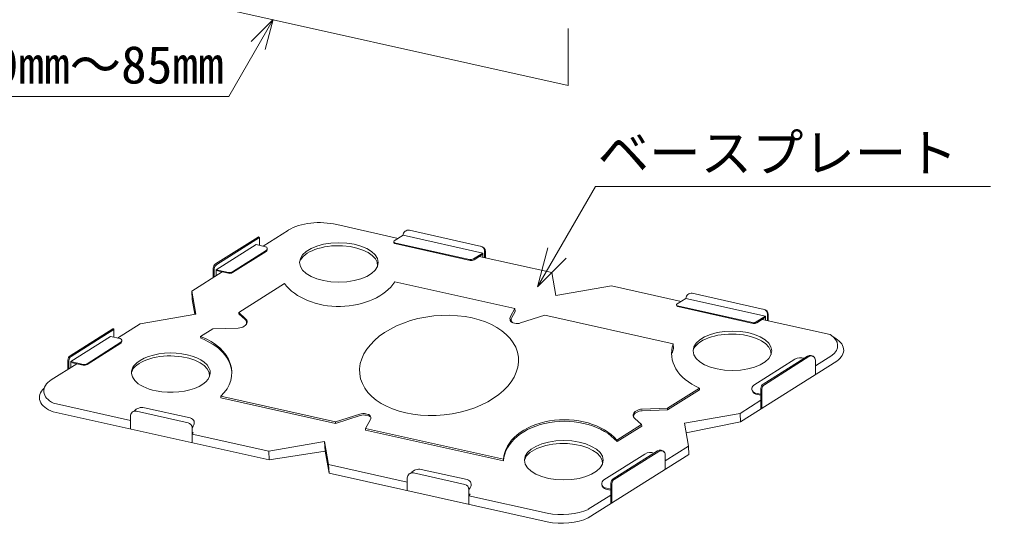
# Model space of a CAD drawing. Units: millimetres on the paper, enlarged 20 times, with parts at other scales. Extents: x -4101 to 4099, y -29121 to 2820.
# Drawn here: x 354 to 1299, y -1778 to -1286 of the extents above; entities that cross this region are included whole.
import ezdxf
from ezdxf.enums import TextEntityAlignment as Align

# ---------------------------------------------------------------- set-up
doc = ezdxf.new("R2010")
doc.units = ezdxf.units.MM
doc.header["$LTSCALE"] = 20
for name, color, linetype, lineweight in [('0-9_0-9', 7, 'Continuous', 9), ('9-0_基準', 7, 'Continuous', 9), ('A-0_基準', 7, 'Continuous', 9)]:
    doc.layers.add(name, color=color, linetype=linetype, lineweight=lineweight)
doc.styles.add('ＭＳ ゴシック', font='')
doc.styles.get('ＭＳ ゴシック').set_extended_font_data('MS Gothic')

msp = doc.modelspace()

# ---------------------------------------------------------------- linework, layer by layer
at = {"layer": '0-9_0-9', "lineweight": 18}
for p, q in [((887.71, -1350.53), (374.84, -1236.19)), ((600.88, -1286.58), (579.62, -1307.85)), ((887.71, -1295.06), (887.71, -1350.53)), ((293.68, -1361.48), (557.64, -1361.48)), ((1298.61, -1449.04), (914.26, -1449.04)), ((858.05, -1546.4), (885.7, -1518.75))]:
    msp.add_line(p, q, dxfattribs=at)
at = {"layer": '0-9_0-9'}
for p, q in [((615.94, -1491.23), (591.07, -1506.95)), ((662.66, -1486.01), (722.58, -1499.37)), ((718.63, -1501.86), (727.27, -1496.4)), ((593.59, -1507.51), (584.29, -1505.44)), ((795.72, -1519.3), (804.66, -1513.66)), ((801.35, -1516.93), (871.87, -1532.65)), ((557.53, -1532.61), (545.51, -1529.93)), ((551.46, -1531.97), (521.85, -1550.68)), ((875.76, -1555.03), (871.87, -1532.65)), ((611.97, -1543.42), (567.39, -1571.59)), ((719.2, -1541.64), (836.06, -1567.7)), ((875.76, -1555.03), (930, -1545.61)), ((997.64, -1560.69), (930, -1545.61)), ((525.74, -1573.06), (521.85, -1550.68)), ((521.85, -1550.68), (522.2, -1558.86)), ((993.69, -1563.18), (1002.32, -1557.72)), ((524.7, -1573.24), (522.2, -1558.86)), ((831.7, -1575.54), (836.06, -1567.7)), ((836.06, -1567.7), (836.17, -1570.37)), ((525.74, -1573.06), (471.5, -1582.49)), ((574.14, -1577.51), (567.39, -1571.59)), ((567.39, -1571.59), (567.44, -1572.77)), ((573.58, -1578.15), (567.44, -1572.77)), ((832.92, -1576.22), (836.17, -1570.37)), ((841.54, -1581.7), (865.12, -1574.17)), ((990.01, -1602.02), (865.12, -1574.17)), ((1070.78, -1580.62), (1079.72, -1574.98)), ((449.64, -1596.3), (471.5, -1582.49)), ((566.95, -1586.62), (542.21, -1587.49)), ((573.62, -1584.22), (572.54, -1584.9)), ((835.7, -1581.96), (834.45, -1581.68)), ((1142.66, -1593.02), (1076.41, -1578.25)), ((452.17, -1596.86), (442.86, -1594.79)), ((542.21, -1587.49), (530.37, -1594.98)), ((530.37, -1594.98), (530.43, -1596.49)), ((990.01, -1602.02), (990.21, -1606.62)), ((1128.23, -1623.47), (1144.1, -1613.44)), ((385.01, -1637.13), (410.04, -1621.32)), ((416.11, -1621.96), (404.09, -1619.28)), ((1055.52, -1677.81), (1148.96, -1618.78)), ((1015.39, -1645.08), (984.49, -1664.6)), ((984.56, -1666.21), (1015.39, -1646.74)), ((1069.76, -1649.86), (1075.26, -1651.09)), ((462.02, -1676.44), (387.3, -1659.78)), ((550, -1653.02), (661.61, -1677.9)), ((1055.17, -1669.63), (1075.26, -1656.94)), ((386.93, -1668.1), (597.1, -1714.96)), ((685.2, -1670.38), (661.61, -1677.9)), ((685.62, -1671.71), (661.68, -1679.35)), ((693.2, -1670.6), (691.04, -1670.12)), ((693.62, -1671.93), (691.46, -1671.45)), ((953.04, -1667.91), (954.17, -1667.2)), ((953.1, -1669.52), (954.23, -1668.81)), ((959.81, -1667.09), (984.56, -1666.21)), ((661.61, -1677.9), (661.68, -1679.35)), ((695.49, -1675.72), (690.68, -1684.38)), ((959.27, -1680.54), (935.26, -1695.7)), ((952.51, -1674.62), (959.27, -1680.54)), ((959.27, -1680.54), (959.33, -1681.99)), ((1002.56, -1688.4), (1055.52, -1677.81)), ((596.74, -1706.47), (522.02, -1689.81)), ((824.87, -1714.3), (690.68, -1684.38)), ((690.68, -1684.38), (690.74, -1685.83)), ((935.33, -1697.15), (959.33, -1681.99)), ((650.97, -1697.05), (596.74, -1706.47)), ((650.97, -1697.05), (654.86, -1719.43)), ((651.37, -1706.24), (650.97, -1697.05)), ((935.26, -1695.7), (935.33, -1697.15)), ((596.74, -1706.47), (597.1, -1714.96)), ((651.37, -1706.24), (597.1, -1714.96)), ((651.37, -1706.24), (655.23, -1727.92)), ((982.27, -1715.69), (1004.83, -1701.43)), ((907.38, -1771.4), (1005.18, -1709.62)), ((655.23, -1727.92), (654.86, -1719.43)), ((731.32, -1736.48), (654.86, -1719.43)), ((867.42, -1775.22), (655.23, -1727.92)), ((923.8, -1742.07), (929.3, -1743.3)), ((867.39, -1766.81), (791.32, -1749.85)), ((907.41, -1762.98), (929.3, -1749.15))]:
    msp.add_line(p, q, dxfattribs=at)
at = {"layer": '0-9_0-9', "lineweight": 18}
for points in [[(557.64, -1361.48), (600.88, -1286.58), (593.1, -1315.63)], [(914.26, -1449.04), (858.05, -1546.4), (868.17, -1508.63)]]:
    msp.add_lwpolyline(points, dxfattribs=at)
at = {"layer": '0-9_0-9'}
for points in [[(550, -1653.02), (550.06, -1654.47), (661.68, -1679.35)], [(959.75, -1665.48), (984.49, -1664.6), (984.56, -1666.21)], [(1000.94, -1679.05), (1055.17, -1669.63), (1055.52, -1677.81)], [(1000.94, -1679.05), (1004.83, -1701.43), (1005.18, -1709.62)], [(824.87, -1714.3), (824.93, -1715.75), (690.74, -1685.83)]]:
    msp.add_lwpolyline(points, dxfattribs=at)
for centre, radius, start, end in [((835.37, -1577.58), 4.2, 150.92974, 257.43229), ((836.59, -1578.26), 4.2, 150.92974, 231.33568), ((566.56, -1575.43), 11.2, 272.02514, 302.28329), ((570.81, -1581.31), 4.2, 324.62216, 48.78584), ((571.37, -1580.66), 4.2, 302.28329, 48.78584), ((838.13, -1571.03), 11.2, 257.43229, 287.69045), ((688.6, -1681.05), 11.2, 77.43229, 107.69045), ((689.03, -1682.39), 11.2, 77.43229, 107.69045), ((692.43, -1674.02), 3.5, 330.92974, 77.43229), ((955.28, -1671.46), 4.2, 122.28329, 228.7795), ((955.34, -1673.08), 4.2, 122.28329, 171.00805), ((960.15, -1676.67), 11.2, 92.02146, 122.28329), ((960.21, -1678.28), 11.2, 92.02146, 122.28329), ((692.86, -1675.35), 3.5, 29.22741, 77.43229)]:
    msp.add_arc(centre, radius, start, end, dxfattribs=at)
for centre, major_axis, ratio, start_param, end_param in [((645.78, -1503.19), (38.29, 0), 0.5, 1.114134, 2.465133), ((664.22, -1525.63), (38.29, 0), 0.5, 6.247364, 9.238485), ((664.97, -1525.43), (59.29, 0), 0.67711, 3.606408, 5.867376), ((501.42, -1630.01), (59.29, 0), 0.67711, 5.672741, 7.343818), ((1046.91, -1611.6), (38.29, 0), 0.5, 6.247364, 9.238485), ((1124.39, -1603.71), (-25.52, 0), 0.6, 2.453124, 3.914662), ((1128.81, -1608.05), (-26.94, 0), 0.6, 2.415489, 4.0161), ((501.48, -1631.52), (59.29, 0), 0.67711, 0.048062, 1.060633), ((1047.65, -1611.41), (59.29, 0), 0.67711, 2.905479, 4.136852), ((500.78, -1632.87), (38.29, 0), 0.5, 6.247364, 9.238485), ((501.42, -1630.01), (38.29, 0), 0.5, 4.329509, 9.047965), ((1047.85, -1616.01), (59.29, 0), 0.67711, 2.905479, 3.020368), ((501.42, -1630.01), (38.29, 0), 0.5, 2.76478, 4.329509), ((403.27, -1647.81), (25.52, 0), 0.6, 2.368523, 4.036372), ((400.53, -1654.15), (26.94, 0), 0.6, 2.552178, 4.18327), ((884.1, -1715.99), (59.29, 0), 0.67711, 0.529769, 3.099521), ((884.17, -1717.44), (59.29, 0), 0.67711, 0.529769, 3.099521), ((882.93, -1718.1), (38.29, 0), 0.5, 6.247364, 9.238485), ((881.47, -1748.96), (38.29, 0), 0.5, 4.336237, 5.457808), ((881.42, -1757.33), (38.29, 0), 0.5, 4.339395, 5.457808)]:
    msp.add_ellipse(centre, major_axis=major_axis, ratio=ratio, start_param=start_param, end_param=end_param, dxfattribs=at)
for centre, major_axis, ratio in [((664.86, -1522.77), (38.29, 0), 0.5), ((762.21, -1622.99), (77.14, 8.11), 0.624326), ((1047.55, -1608.74), (38.29, 0), 0.5), ((883.57, -1715.24), (38.29, 0), 0.5)]:
    msp.add_ellipse(centre, major_axis=major_axis, ratio=ratio, dxfattribs=at)
at = {"layer": 'A-0_基準'}
for p, q in [((803.36, -1507.13), (733.36, -1491.52)), ((544.97, -1524.25), (586.28, -1498.15)), ((545.97, -1524.8), (587.46, -1498.58)), ((587.5, -1498.83), (587.5, -1506.15)), ((545.51, -1529.93), (584.29, -1505.44)), ((594.23, -1511.15), (561.29, -1531.96)), ((791.96, -1519.96), (718.95, -1503.68)), ((719.32, -1504.45), (792.54, -1520.78)), ((594.03, -1511.99), (561.29, -1532.67)), ((796.3, -1520.12), (804.66, -1514.84)), ((806.59, -1511.86), (806.59, -1518.1)), ((807.27, -1512.01), (807.27, -1518.25)), ((542.64, -1528.48), (542.64, -1537.55)), ((543.64, -1529.03), (543.64, -1536.92)), ((545.51, -1529.93), (545.51, -1530.65)), ((545.51, -1529.93), (545.51, -1535.73)), ((557.53, -1533.32), (545.51, -1530.65)), ((557.53, -1532.61), (557.53, -1533.32)), ((561.29, -1531.96), (561.29, -1532.67)), ((1078.41, -1568.45), (1008.41, -1552.84)), ((1067.02, -1581.28), (994.01, -1565)), ((994.38, -1565.77), (1067.59, -1582.1)), ((1071.35, -1581.44), (1079.72, -1576.16)), ((1081.65, -1573.18), (1081.65, -1579.42)), ((1082.32, -1573.33), (1082.32, -1579.57)), ((403.54, -1613.6), (444.85, -1587.5)), ((404.09, -1619.28), (442.86, -1594.79)), ((404.54, -1614.15), (446.04, -1587.93)), ((446.08, -1588.17), (446.08, -1595.5)), ((452.8, -1600.5), (419.87, -1621.31)), ((452.61, -1601.34), (419.87, -1622.02)), ((1120.55, -1614.01), (1077.58, -1641.16)), ((1121.78, -1614.42), (1078.58, -1641.71)), ((401.21, -1617.82), (401.21, -1626.9)), ((402.21, -1618.37), (402.21, -1626.26)), ((404.09, -1619.28), (404.09, -1619.99)), ((404.09, -1619.28), (404.09, -1625.08)), ((416.11, -1622.67), (404.09, -1619.99)), ((416.11, -1621.96), (416.11, -1622.67)), ((419.87, -1621.31), (419.87, -1622.02)), ((1068.43, -1642.21), (1108.39, -1616.97)), ((1128.23, -1617.97), (1128.23, -1631.88)), ((1015.39, -1645.08), (1015.39, -1646.74)), ((1070.45, -1651.04), (1075.04, -1652.06)), ((1075.26, -1645.38), (1075.26, -1665.35)), ((1076.26, -1645.94), (1076.26, -1664.71)), ((518.1, -1678.7), (468.1, -1667.55)), ((520.34, -1674.07), (475.66, -1664.11)), ((462.02, -1672.43), (462.02, -1684.84)), ((523.23, -1681.98), (522.02, -1683.58)), ((522.02, -1683.58), (522.02, -1698.22)), ((523.25, -1688.19), (522.02, -1687.91)), ((522.02, -1689.81), (523.25, -1688.19)), ((922.47, -1734.42), (962.43, -1709.18)), ((974.6, -1706.22), (931.63, -1733.37)), ((975.82, -1706.63), (932.63, -1733.92)), ((982.27, -1710.18), (982.27, -1724.09)), ((787.41, -1738.73), (737.41, -1727.59)), ((789.65, -1734.11), (744.97, -1724.15)), ((731.32, -1732.47), (731.32, -1744.88)), ((929.3, -1737.6), (929.3, -1757.56)), ((792.54, -1742.02), (791.32, -1743.61)), ((791.32, -1743.61), (791.32, -1758.26)), ((924.49, -1743.25), (929.08, -1744.28)), ((930.3, -1738.15), (930.3, -1756.93)), ((792.56, -1748.23), (791.32, -1747.95)), ((791.32, -1749.85), (792.56, -1748.23))]:
    msp.add_line(p, q, dxfattribs=at)
for points in [[(727.27, -1496.4), (804.66, -1513.66), (804.66, -1514.84), (804.66, -1517.66)], [(1002.32, -1557.72), (1079.72, -1574.98), (1079.72, -1576.16), (1079.72, -1578.98)]]:
    msp.add_lwpolyline(points, dxfattribs=at)
for centre, radius, start, end in [((732.27, -1496.4), 5, 77.43229, 180), ((586.7, -1498.83), 0.8, 0, 122.28329), ((593.16, -1509.46), 2, 302.28329, 77.43229), ((592.7, -1509.87), 2.5, 302.28329, 10.25196), ((719.65, -1502.99), 1.5, 170.89579, 257.43229), ((719.17, -1502.7), 1, 122.28329, 257.43229), ((801.59, -1511.86), 5, 0, 77.43229), ((802.27, -1512.01), 5, 0, 77.43229), ((793.05, -1515.08), 5, 257.43229, 302.28329), ((793.63, -1515.9), 5, 257.43229, 302.28329), ((547.64, -1528.48), 5, 122.28329, 180), ((548.64, -1529.03), 5, 122.28329, 180), ((558.62, -1527.73), 5, 257.43229, 302.28329), ((558.62, -1528.44), 5, 257.43229, 302.28329), ((1007.32, -1557.72), 5, 77.43229, 180), ((994.71, -1564.31), 1.5, 170.89579, 257.43229), ((994.22, -1564.02), 1, 122.28329, 257.43229), ((1076.65, -1573.18), 5, 0, 77.43229), ((1077.32, -1573.33), 5, 0, 77.43229), ((1068.11, -1576.4), 5, 257.43229, 302.28329), ((1068.68, -1577.22), 5, 257.43229, 302.28329), ((445.28, -1588.17), 0.8, 0, 122.28329), ((451.73, -1598.81), 2, 302.28329, 77.43229), ((451.27, -1599.22), 2.5, 302.28329, 10.25196), ((406.21, -1617.82), 5, 122.28329, 180), ((407.21, -1618.37), 5, 122.28329, 180), ((1123.23, -1618.24), 5, 35.54256, 122.28329), ((1124.03, -1617.97), 4.2, 0, 122.28329), ((417.2, -1617.08), 5, 257.43229, 302.28329), ((417.2, -1617.79), 5, 257.43229, 302.28329), ((1113.73, -1625.42), 10, 69.15319, 122.28329), ((1070.67, -1645.76), 4.2, 122.28329, 257.43229), ((1080.26, -1645.38), 5, 122.28329, 180), ((1081.26, -1645.94), 5, 122.28329, 180), ((1071.54, -1646.16), 5, 185.27615, 257.43229), ((467.02, -1672.43), 5, 77.43229, 180), ((473.48, -1673.87), 10, 77.43229, 141.23305), ((517.02, -1683.58), 5, 0, 77.43229), ((519.25, -1678.95), 5, 322.74669, 77.43229), ((967.77, -1717.63), 10, 69.15319, 122.28329), ((977.27, -1710.45), 5, 35.54256, 122.28329), ((978.07, -1710.18), 4.2, 0, 122.28329), ((736.32, -1732.47), 5, 77.43229, 180), ((742.79, -1733.91), 10, 77.43229, 141.23305), ((788.56, -1738.99), 5, 322.74669, 77.43229), ((924.71, -1737.97), 4.2, 122.28329, 257.43229), ((934.3, -1737.6), 5, 122.28329, 180), ((935.3, -1738.15), 5, 122.28329, 180), ((786.32, -1743.61), 5, 0, 77.43229), ((925.58, -1738.37), 5, 185.27615, 257.43229)]:
    msp.add_arc(centre, radius, start, end, dxfattribs=at)

# ---------------------------------------------------------------- texts
at = {"layer": '9-0_基準', "style": 'ＭＳ ゴシック'}
msp.add_text('80mm～85mm', height=36.66, dxfattribs=at).set_placement((303.23, -1359.71), align=Align.BOTTOM_LEFT)
at = {"layer": 'A-0_基準', "style": 'ＭＳ ゴシック'}
msp.add_text('ベースプレート', height=36.66, dxfattribs=at).set_placement((916.57, -1445.46), align=Align.BOTTOM_LEFT)

doc.saveas('drawing.dxf')
